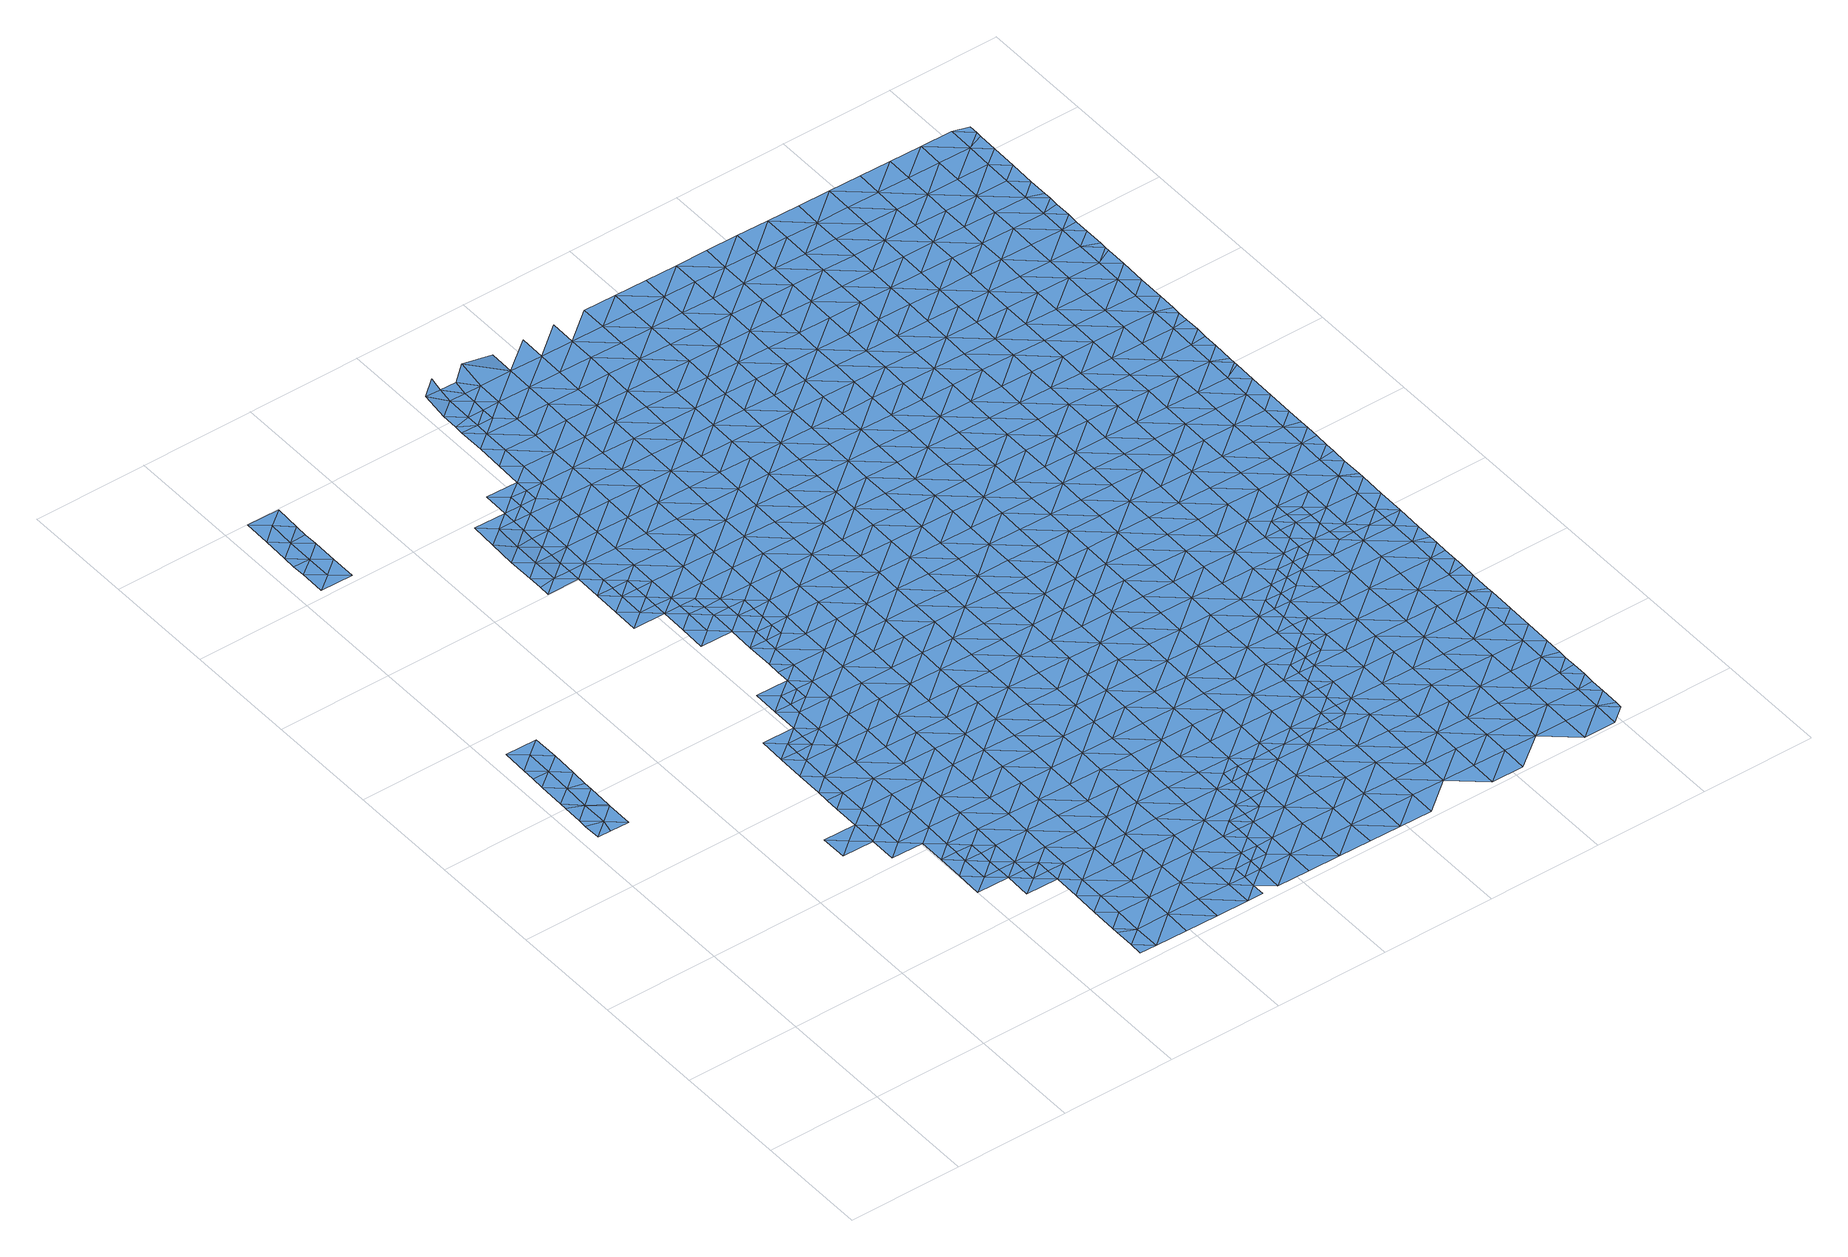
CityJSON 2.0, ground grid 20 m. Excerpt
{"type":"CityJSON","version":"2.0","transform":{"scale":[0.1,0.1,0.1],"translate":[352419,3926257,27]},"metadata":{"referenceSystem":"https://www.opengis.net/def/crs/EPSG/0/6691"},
"CityObjects":{
"waterbody1":{"type":"WaterBody","attributes":{"name":"7","class":"1140","function":"1","WaterBodyRiverFloodingRiskAttribute.description":"4","WaterBodyRiverFloodingRiskAttribute.rankOrg":"1","WaterBodyRiverFloodingRiskAttribute.adminType":"2","WaterBodyRiverFloodingRiskAttribute.scale":"L2"},"geometry":[{"type":"MultiSurface","lod":"1","boundaries":[[[0,1,2]],[[3,4,5]],[[4,6,5]],[[7,8,9]],[[10,7,9]],[[11,7,10]],[[8,12,13]],[[13,12,14]],[[14,12,0]],[[8,7,15]],[[16,12,8]],[[0,12,1]],[[6,4,17]],[[2,1,3]],[[4,3,1]],[[4,18,17]],[[18,4,19]],[[1,19,4]],[[19,1,20]],[[20,1,21]],[[21,1,12]],[[15,7,11]],[[22,8,15]],[[16,21,12]],[[8,22,16]],[[13,9,8]]]}]},
"waterbody2":{"type":"WaterBody","attributes":{"name":"7","class":"1140","function":"1","WaterBodyRiverFloodingRiskAttribute.description":"4","WaterBodyRiverFloodingRiskAttribute.rankOrg":"1","WaterBodyRiverFloodingRiskAttribute.adminType":"2","WaterBodyRiverFloodingRiskAttribute.scale":"L2"},"geometry":[{"type":"MultiSurface","lod":"1","boundaries":[[[23,24,25]],[[26,25,24]],[[23,25,27]],[[27,25,26]]]}]},
"waterbody3":{"type":"WaterBody","attributes":{"name":"7","class":"1140","function":"1","WaterBodyRiverFloodingRiskAttribute.description":"4","WaterBodyRiverFloodingRiskAttribute.rankOrg":"2","WaterBodyRiverFloodingRiskAttribute.adminType":"2","WaterBodyRiverFloodingRiskAttribute.scale":"L2"},"geometry":[{"type":"MultiSurface","lod":"1","boundaries":[[[26,28,29]],[[30,26,29]],[[27,26,30]],[[29,28,31]],[[32,33,27]],[[32,27,30]],[[34,35,36]],[[33,37,38]],[[32,37,33]],[[29,39,30]],[[38,37,40]],[[31,41,42]],[[43,44,36]],[[35,43,36]],[[41,45,42]],[[46,39,29]],[[29,31,46]],[[44,43,47]],[[30,48,32]],[[46,31,42]],[[49,50,47]],[[51,40,52]],[[45,53,42]],[[43,49,47]],[[40,37,52]],[[54,55,56]],[[57,58,51]],[[59,37,32]],[[60,55,61]],[[60,56,55]],[[49,62,50]],[[51,52,57]],[[48,59,32]],[[50,62,63]],[[35,64,43]],[[30,39,48]],[[37,59,52]],[[65,66,53]],[[65,61,66]],[[67,58,57]],[[61,55,66]],[[54,68,55]],[[42,53,69]],[[43,70,49]],[[71,63,62]],[[46,42,72]],[[73,63,71]],[[59,74,52]],[[52,75,57]],[[57,76,67]],[[53,66,69]],[[35,77,64]],[[72,78,46]],[[68,79,55]],[[74,75,52]],[[42,69,72]],[[55,80,66]],[[81,73,82]],[[39,46,78]],[[39,83,48]],[[73,71,82]],[[70,43,64]],[[68,81,82]],[[62,49,70]],[[82,79,68]],[[57,75,76]],[[48,83,59]],[[71,62,84]],[[80,55,79]],[[69,66,80]],[[77,85,64]],[[84,62,70]],[[86,74,59]],[[39,78,83]],[[76,87,88]],[[72,69,89]],[[90,70,64]],[[91,71,84]],[[76,75,87]],[[92,88,87]],[[82,93,79]],[[89,69,80]],[[72,94,78]],[[86,59,83]],[[82,71,93]],[[95,96,92]],[[93,71,91]],[[97,64,85]],[[92,87,95]],[[98,99,74]],[[79,100,80]],[[94,72,89]],[[70,101,84]],[[98,74,86]],[[94,102,78]],[[78,103,83]],[[75,74,99]],[[90,101,70]],[[104,96,95]],[[64,97,90]],[[99,105,75]],[[84,106,91]],[[79,93,100]],[[80,107,89]],[[108,95,87]],[[87,75,105]],[[109,104,95]],[[85,110,97]],[[105,108,87]],[[78,102,103]],[[80,100,111]],[[86,83,112]],[[86,113,98]],[[106,84,101]],[[107,80,111]],[[97,114,90]],[[112,83,103]],[[95,108,109]],[[115,102,94]],[[93,91,116]],[[93,117,100]],[[118,99,98]],[[94,89,119]],[[116,91,106]],[[119,89,107]],[[120,101,90]],[[100,117,111]],[[97,110,114]],[[86,112,113]],[[121,105,99]],[[102,122,103]],[[123,120,90]],[[124,109,125]],[[123,90,114]],[[115,94,119]],[[93,116,117]],[[109,108,125]],[[126,124,125]],[[111,127,107]],[[101,128,106]],[[129,114,110]],[[130,131,132]],[[98,113,118]],[[117,127,111]],[[126,133,134]],[[135,108,105]],[[136,129,110]],[[131,137,132]],[[134,133,138]],[[132,139,130]],[[133,126,125]],[[140,130,139]],[[102,115,122]],[[141,123,114]],[[112,142,113]],[[99,118,121]],[[143,140,139]],[[137,144,132]],[[145,141,114]],[[112,103,142]],[[138,146,147]],[[108,148,125]],[[128,101,120]],[[116,106,128]],[[114,129,145]],[[149,150,151]],[[152,153,107]],[[154,155,156]],[[142,103,122]],[[151,157,149]],[[138,133,146]],[[119,153,115]],[[156,143,154]],[[149,157,158]],[[116,159,117]],[[113,160,118]],[[107,127,152]],[[105,121,135]],[[119,107,153]],[[143,139,154]],[[144,161,132]],[[162,120,123]],[[132,161,139]],[[163,159,116]],[[164,147,146]],[[165,144,166]],[[165,150,149]],[[166,150,165]],[[167,168,169]],[[162,123,141]],[[115,170,122]],[[167,155,168]],[[116,128,163]],[[117,171,127]],[[158,172,149]],[[108,135,148]],[[155,154,168]],[[133,173,146]],[[113,142,160]],[[165,161,144]],[[133,125,173]],[[169,174,175]],[[168,174,169]],[[146,176,164]],[[161,177,139]],[[139,178,154]],[[179,180,175]],[[173,125,148]],[[120,181,128]],[[127,182,152]],[[183,184,185]],[[115,153,170]],[[162,141,186]],[[118,160,187]],[[121,118,188]],[[185,189,172]],[[190,120,162]],[[179,175,174]],[[117,159,171]],[[154,191,168]],[[188,118,187]],[[135,121,188]],[[192,148,135]],[[122,170,193]],[[185,184,189]],[[142,122,194]],[[149,172,195]],[[142,196,160]],[[176,146,197]],[[181,120,190]],[[163,128,181]],[[146,173,197]],[[186,198,162]],[[139,177,178]],[[165,149,199]],[[194,122,193]],[[194,196,142]],[[163,200,159]],[[127,171,182]],[[174,201,179]],[[172,189,195]],[[202,190,162]],[[184,203,189]],[[192,135,188]],[[153,152,204]],[[199,149,195]],[[161,165,199]],[[205,177,161]],[[198,186,206]],[[198,202,162]],[[160,207,187]],[[154,178,191]],[[208,176,197]],[[209,176,208]],[[174,168,210]],[[152,182,204]],[[211,209,208]],[[163,181,200]],[[200,212,159]],[[159,213,171]],[[214,181,190]],[[170,153,215]],[[216,214,190]],[[208,217,211]],[[174,210,201]],[[216,190,202]],[[148,192,218]],[[205,161,199]],[[217,203,219]],[[173,148,220]],[[173,221,197]],[[168,191,210]],[[222,189,203]],[[193,170,215]],[[219,211,217]],[[205,223,177]],[[171,213,182]],[[153,204,215]],[[220,148,218]],[[160,196,207]],[[223,224,177]],[[188,187,225]],[[188,226,192]],[[197,227,208]],[[195,189,228]],[[222,203,217]],[[194,193,229]],[[230,200,181]],[[231,232,233]],[[178,177,224]],[[159,212,213]],[[225,226,188]],[[182,234,204]],[[235,181,214]],[[233,201,231]],[[187,207,225]],[[193,215,229]],[[173,220,221]],[[201,210,231]],[[194,236,196]],[[224,237,178]],[[189,222,228]],[[192,238,218]],[[208,239,217]],[[240,210,191]],[[199,195,241]],[[199,242,205]],[[200,230,212]],[[232,243,244]],[[191,178,237]],[[227,197,221]],[[243,232,231]],[[227,239,208]],[[196,236,207]],[[182,213,234]],[[234,245,204]],[[241,195,228]],[[194,229,246]],[[237,240,191]],[[214,247,235]],[[230,181,235]],[[248,249,244]],[[212,250,213]],[[194,246,236]],[[248,244,243]],[[207,251,225]],[[192,226,238]],[[215,204,252]],[[215,253,229]],[[223,205,242]],[[247,254,235]],[[199,241,242]],[[220,218,255]],[[220,256,221]],[[222,217,257]],[[222,258,228]],[[248,259,249]],[[250,212,230]],[[223,260,224]],[[249,259,261]],[[231,210,262]],[[204,245,252]],[[255,218,238]],[[229,253,246]],[[257,217,239]],[[213,263,234]],[[221,256,227]],[[207,236,251]],[[264,265,235]],[[262,210,240]],[[264,235,254]],[[263,245,234]],[[243,266,248]],[[230,235,265]],[[223,242,267]],[[268,236,246]],[[269,213,250]],[[224,270,237]],[[271,272,225]],[[243,231,266]],[[215,252,253]],[[273,261,259]],[[274,250,230]],[[220,255,256]],[[227,275,239]],[[225,251,271]],[[276,274,230]],[[222,257,258]],[[226,225,272]],[[266,231,262]],[[226,277,238]],[[223,267,260]],[[256,275,227]],[[263,213,269]],[[237,270,240]],[[230,265,276]],[[241,228,278]],[[241,279,242]],[[248,280,259]],[[272,277,226]],[[266,280,248]],[[268,246,253]],[[281,251,236]],[[263,282,245]],[[278,228,258]],[[268,283,236]],[[242,279,267]],[[284,269,250]],[[224,260,270]],[[240,285,262]],[[273,259,286]],[[283,281,236]],[[281,271,251]],[[287,286,259]],[[255,238,277]],[[284,250,274]],[[252,245,288]],[[289,239,275]],[[257,290,258]],[[241,278,279]],[[291,292,293]],[[255,294,256]],[[267,295,260]],[[285,240,270]],[[257,239,290]],[[279,295,267]],[[296,263,269]],[[297,272,271]],[[245,282,288]],[[298,294,255]],[[259,280,287]],[[298,255,277]],[[253,252,299]],[[253,300,268]],[[239,289,290]],[[274,301,284]],[[256,302,275]],[[303,296,269]],[[287,304,286]],[[262,285,305]],[[304,306,307]],[[266,262,308]],[[252,288,299]],[[266,309,280]],[[294,302,256]],[[269,284,303]],[[297,271,281]],[[263,310,282]],[[278,258,311]],[[307,286,304]],[[268,312,283]],[[275,302,289]],[[308,262,305]],[[272,313,277]],[[301,314,284]],[[258,290,311]],[[278,315,279]],[[300,312,268]],[[260,295,316]],[[312,281,283]],[[304,317,306]],[[270,260,318]],[[282,310,288]],[[317,319,320]],[[253,299,300]],[[280,321,287]],[[322,290,289]],[[320,306,317]],[[318,260,316]],[[285,270,318]],[[272,297,323]],[[309,321,280]],[[310,263,296]],[[324,305,285]],[[314,325,284]],[[278,311,326]],[[266,308,309]],[[279,327,295]],[[298,277,313]],[[288,328,299]],[[287,329,304]],[[284,330,303]],[[331,297,281]],[[272,323,313]],[[298,332,294]],[[278,326,315]],[[319,317,333]],[[295,327,316]],[[289,302,322]],[[334,285,318]],[[335,317,304]],[[331,323,297]],[[328,288,310]],[[281,312,336]],[[298,313,332]],[[279,315,327]],[[332,337,294]],[[314,338,325]],[[294,339,302]],[[316,340,318]],[[290,322,341]],[[285,334,324]],[[311,290,342]],[[287,321,329]],[[284,325,330]],[[331,281,336]],[[317,335,333]],[[296,343,310]],[[344,313,323]],[[308,305,345]],[[308,346,309]],[[337,339,294]],[[296,303,343]],[[326,311,342]],[[299,328,347]],[[300,299,348]],[[290,341,342]],[[345,305,324]],[[326,349,315]],[[338,350,325]],[[302,351,322]],[[343,303,330]],[[348,299,347]],[[309,346,321]],[[316,327,340]],[[304,329,335]],[[318,352,334]],[[312,353,336]],[[344,323,331]],[[310,354,328]],[[312,300,353]],[[355,352,318]],[[355,318,340]],[[322,356,341]],[[334,352,324]],[[326,342,349]],[[308,345,346]],[[315,357,327]],[[321,358,329]],[[359,333,335]],[[346,358,321]],[[300,348,353]],[[360,331,336]],[[310,343,361]],[[328,362,347]],[[332,363,337]],[[302,339,351]],[[313,344,364]],[[332,313,363]],[[354,310,361]],[[325,350,365]],[[315,349,366]],[[327,367,340]],[[368,335,329]],[[363,313,364]],[[369,336,353]],[[330,325,370]],[[356,322,351]],[[357,367,327]],[[337,371,339]],[[331,372,344]],[[365,350,373]],[[345,324,374]],[[375,349,342]],[[315,366,357]],[[342,341,376]],[[362,328,354]],[[348,347,362]],[[325,365,370]],[[340,377,355]],[[343,378,361]],[[324,352,374]],[[345,379,346]],[[348,380,353]],[[329,358,381]],[[336,369,360]],[[343,330,378]],[[382,351,339]],[[341,356,376]],[[337,363,371]],[[373,383,365]],[[368,329,381]],[[384,352,355]],[[330,370,378]],[[364,344,372]],[[345,374,385]],[[346,386,358]],[[387,382,339]],[[331,360,372]],[[378,388,361]],[[375,342,376]],[[366,349,375]],[[348,362,380]],[[387,339,371]],[[380,389,353]],[[377,340,367]],[[353,390,369]],[[377,384,355]],[[351,382,356]],[[372,391,364]],[[379,386,346]],[[392,335,368]],[[354,361,388]],[[383,393,365]],[[345,385,379]],[[375,394,366]],[[389,390,353]],[[352,395,374]],[[363,364,391]],[[396,362,354]],[[358,397,381]],[[365,398,370]],[[399,376,356]],[[357,366,394]],[[369,400,360]],[[384,395,352]],[[363,401,371]],[[393,398,365]],[[398,378,370]],[[382,399,356]],[[390,400,369]],[[354,388,402]],[[362,403,380]],[[371,401,387]],[[404,377,367]],[[360,405,372]],[[385,374,395]],[[363,391,406]],[[407,357,394]],[[383,408,393]],[[397,358,386]],[[396,354,402]],[[385,409,379]],[[396,403,362]],[[367,357,404]],[[380,403,389]],[[368,381,410]],[[378,411,388]],[[412,391,372]],[[363,406,401]],[[404,357,407]],[[413,382,387]],[[414,384,377]],[[408,415,393]],[[410,381,397]],[[376,399,416]],[[375,376,417]],[[375,418,394]],[[385,395,409]],[[379,419,386]],[[420,413,387]],[[389,421,390]],[[378,398,422]],[[360,400,405]],[[415,423,393]],[[417,376,416]],[[424,398,393]],[[420,387,401]],[[403,421,389]],[[423,424,393]],[[425,419,379]],[[414,377,404]],[[426,368,410]],[[425,379,409]],[[386,419,397]],[[414,427,384]],[[378,422,411]],[[384,428,395]],[[412,372,405]],[[406,391,412]],[[402,388,429]],[[424,430,398]],[[431,422,398]],[[407,394,418]],[[406,432,401]],[[433,404,407]],[[427,428,384]],[[399,434,416]],[[430,431,398]],[[375,417,418]],[[435,410,397]],[[399,382,434]],[[396,402,429]],[[436,437,390]],[[388,411,429]],[[395,438,409]],[[434,382,413]],[[431,439,422]],[[390,421,436]],[[400,390,437]],[[400,440,405]],[[406,412,432]],[[439,441,422]],[[433,407,418]],[[422,441,411]],[[401,442,420]],[[443,414,404]],[[435,397,419]],[[444,396,429]],[[409,445,425]],[[446,421,403]],[[417,416,447]],[[403,396,448]],[[449,413,420]],[[443,427,414]],[[447,416,434]],[[401,432,450]],[[451,429,411]],[[395,428,438]],[[447,452,417]],[[425,445,419]],[[441,451,411]],[[404,433,453]],[[396,444,448]],[[442,401,450]],[[410,435,454]],[[400,437,440]],[[418,417,452]],[[443,404,453]],[[412,405,455]],[[409,438,445]],[[418,456,433]],[[436,421,446]],[[457,437,436]],[[410,454,458]],[[443,459,427]],[[455,405,440]],[[460,451,441]],[[445,461,419]],[[403,448,446]],[[434,413,449]],[[451,462,429]],[[432,463,450]],[[420,442,449]],[[446,457,436]],[[434,464,447]],[[432,412,463]],[[433,456,453]],[[449,464,434]],[[418,452,465]],[[435,466,454]],[[467,440,437]],[[428,427,468]],[[463,412,455]],[[435,419,466]],[[444,429,469]],[[450,470,442]],[[457,467,437]],[[418,465,456]],[[427,459,468]],[[447,471,452]],[[469,429,462]],[[448,444,469]],[[460,472,451]],[[419,461,466]],[[438,428,473]],[[474,475,453]],[[442,476,449]],[[477,447,464]],[[473,428,468]],[[450,463,470]],[[472,478,451]],[[470,476,442]],[[479,459,443]],[[460,480,472]],[[445,481,461]],[[446,448,482]],[[453,456,474]],[[483,454,466]],[[443,453,475]],[[462,451,478]],[[484,463,455]],[[445,438,481]],[[458,454,485]],[[486,440,467]],[[465,452,471]],[[448,469,482]],[[478,487,462]],[[446,488,457]],[[475,479,443]],[[447,477,471]],[[455,440,484]],[[465,489,456]],[[487,490,462]],[[438,473,481]],[[461,491,466]],[[454,483,485]],[[459,492,468]],[[484,440,486]],[[469,462,490]],[[493,446,482]],[[494,467,457]],[[463,495,470]],[[479,492,459]],[[464,496,477]],[[489,465,471]],[[449,476,497]],[[498,499,469]],[[464,449,496]],[[491,461,481]],[[456,500,474]],[[488,446,493]],[[501,483,466]],[[469,490,498]],[[494,486,467]],[[482,469,499]],[[502,471,477]],[[495,463,484]],[[503,500,456]],[[449,497,496]],[[473,468,492]],[[503,456,489]],[[495,504,470]],[[470,505,476]],[[501,485,483]],[[496,502,477]],[[506,466,491]],[[474,507,475]],[[494,457,488]],[[508,484,486]],[[473,509,481]],[[482,510,493]],[[500,507,474]],[[476,505,497]],[[507,479,475]],[[494,508,486]],[[511,489,471]],[[466,506,501]],[[482,499,512]],[[473,492,513]],[[481,514,491]],[[515,488,493]],[[501,516,485]],[[470,504,505]],[[517,496,497]],[[508,518,484]],[[484,519,495]],[[509,514,481]],[[489,511,503]],[[505,520,497]],[[512,499,521]],[[522,492,479]],[[471,502,523]],[[473,513,509]],[[510,482,512]],[[491,514,506]],[[510,515,493]],[[507,524,479]],[[519,504,495]],[[520,517,497]],[[488,515,494]],[[511,471,523]],[[524,522,479]],[[511,525,503]],[[503,526,500]],[[521,527,512]],[[528,505,504]],[[484,518,519]],[[513,492,522]],[[502,529,523]],[[519,528,504]],[[527,521,530]],[[527,531,512]],[[502,496,529]],[[513,532,509]],[[500,533,507]],[[508,494,534]],[[535,518,508]],[[510,512,531]],[[506,514,536]],[[501,506,537]],[[534,494,515]],[[501,538,516]],[[526,533,500]],[[539,520,505]],[[496,517,529]],[[523,540,511]],[[503,525,526]],[[528,541,505]],[[507,533,524]],[[532,513,522]],[[542,515,510]],[[506,536,537]],[[543,519,518]],[[509,544,514]],[[535,508,534]],[[545,517,520]],[[524,546,522]],[[523,529,540]],[[540,547,511]],[[511,548,525]],[[501,537,538]],[[533,546,524]],[[510,531,542]],[[509,532,549]],[[514,550,536]],[[539,505,541]],[[539,545,520]],[[545,529,517]],[[547,548,511]],[[542,551,515]],[[518,535,543]],[[519,552,528]],[[544,550,514]],[[542,531,553]],[[509,549,544]],[[551,554,515]],[[548,555,525]],[[528,552,541]],[[555,533,526]],[[534,515,554]],[[556,557,522]],[[519,543,558]],[[550,559,536]],[[545,560,529]],[[526,525,555]],[[537,559,538]],[[522,546,556]],[[553,561,542]],[[532,522,557]],[[532,562,549]],[[552,519,558]],[[537,536,559]],[[563,561,553]],[[540,529,560]],[[535,564,543]],[[565,547,540]],[[541,566,539]],[[567,546,533]],[[535,534,564]],[[568,551,542]],[[557,562,532]],[[561,568,542]],[[549,569,544]],[[534,554,564]],[[566,541,552]],[[543,570,558]],[[567,533,555]],[[566,571,539]],[[540,560,565]],[[572,573,551]],[[565,574,547]],[[547,575,548]],[[572,551,568]],[[576,538,559]],[[546,577,556]],[[554,551,573]],[[578,543,564]],[[574,575,547]],[[575,555,548]],[[569,549,562]],[[558,579,552]],[[550,544,569]],[[545,539,580]],[[545,581,560]],[[546,567,582]],[[570,579,558]],[[550,583,559]],[[543,578,570]],[[539,571,580]],[[560,581,565]],[[584,562,557]],[[585,583,550]],[[586,567,555]],[[546,582,577]],[[557,556,584]],[[554,573,587]],[[566,552,579]],[[550,569,585]],[[588,571,566]],[[586,582,567]],[[545,580,581]],[[564,554,589]],[[584,556,577]],[[590,555,575]],[[579,588,566]],[[583,591,559]],[[565,592,574]],[[573,593,587]],[[578,564,589]],[[584,594,562]],[[576,559,591]],[[554,587,589]],[[578,595,570]],[[586,555,590]],[[589,595,578]],[[594,596,562]],[[597,577,582]],[[598,599,600]],[[565,581,601]],[[574,602,575]],[[569,596,585]],[[593,603,587]],[[586,604,582]],[[569,562,596]],[[605,606,599]],[[592,602,574]],[[607,571,588]],[[580,608,581]],[[565,601,592]],[[575,602,590]],[[580,571,608]],[[609,584,577]],[[599,598,605]],[[603,610,587]],[[585,611,583]],[[612,603,613]],[[571,607,608]],[[587,614,589]],[[581,615,601]],[[613,606,612]],[[570,595,616]],[[579,570,617]],[[579,618,588]],[[619,611,585]],[[582,604,597]],[[606,605,612]],[[584,609,594]],[[598,620,605]],[[610,614,587]],[[614,595,589]],[[617,618,579]],[[585,596,619]],[[612,610,603]],[[570,616,617]],[[586,590,621]],[[588,618,607]],[[615,581,608]],[[609,577,597]],[[601,622,592]],[[594,623,596]],[[590,602,621]],[[586,624,604]],[[620,625,605]],[[591,583,626]],[[605,627,612]],[[628,601,615]],[[614,629,595]],[[592,622,602]],[[618,630,607]],[[626,583,611]],[[607,631,608]],[[623,594,609]],[[596,632,619]],[[625,627,605]],[[586,621,633]],[[616,595,629]],[[612,634,610]],[[624,635,604]],[[601,628,622]],[[602,636,621]],[[586,633,624]],[[597,635,609]],[[632,596,623]],[[622,636,602]],[[620,637,625]],[[627,634,612]],[[634,614,610]],[[597,604,635]],[[638,639,616]],[[615,608,631]],[[640,628,615]],[[607,630,631]],[[616,629,638]],[[617,616,639]],[[637,641,625]],[[636,642,621]],[[611,643,626]],[[635,644,609]],[[609,645,623]],[[618,617,639]],[[619,632,646]],[[611,619,643]],[[647,629,614]],[[618,648,630]],[[640,615,631]],[[634,649,614]],[[644,645,609]],[[639,648,618]],[[640,650,628]],[[628,651,622]],[[619,646,643]],[[633,621,652]],[[649,647,614]],[[653,625,641]],[[623,654,632]],[[627,625,653]],[[643,655,626]],[[656,635,624]],[[657,634,627]],[[622,651,636]],[[654,646,632]],[[621,642,652]],[[630,658,631]],[[624,633,656]],[[638,629,647]],[[627,653,657]],[[638,659,639]],[[628,650,651]],[[654,623,645]],[[636,660,642]],[[661,643,646]],[[630,648,662]],[[633,652,656]],[[651,660,636]],[[634,663,649]],[[664,634,657]],[[656,665,635]],[[663,634,664]],[[640,631,658]],[[659,638,647]],[[666,648,639]],[[630,662,658]],[[665,667,635]],[[663,668,649]],[[649,669,647]],[[668,669,649]],[[644,635,667]],[[646,654,661]],[[666,662,648]],[[650,640,670]],[[671,639,659]],[[670,640,658]],[[667,672,644]],[[645,672,654]],[[642,660,673]],[[674,675,647]],[[652,642,676]],[[647,675,659]],[[674,647,669]],[[645,644,672]],[[666,639,671]],[[643,661,677]],[[655,643,678]],[[656,652,676]],[[679,650,670]],[[651,680,660]],[[675,681,659]],[[642,673,676]],[[678,643,677]],[[651,650,680]],[[681,682,659]],[[659,682,671]],[[654,683,661]],[[684,670,658]],[[685,673,660]],[[686,662,666]],[[687,688,656]],[[650,679,680]],[[689,683,654]],[[683,677,661]],[[658,662,684]],[[689,654,672]],[[680,685,660]],[[682,690,671]],[[656,676,687]],[[665,656,688]],[[671,690,666]],[[684,662,686]],[[691,679,670]],[[692,672,667]],[[693,676,673]],[[685,694,673]],[[690,695,666]],[[667,665,692]],[[666,695,686]],[[694,693,673]],[[692,665,688]],[[678,677,696]],[[670,684,697]],[[679,698,680]],[[699,684,686]],[[695,700,686]],[[692,701,672]],[[677,683,696]],[[696,702,678]],[[691,670,697]],[[687,676,693]],[[703,688,687]],[[680,698,685]],[[686,700,699]],[[689,672,704]],[[705,684,699]],[[697,684,706]],[[679,691,698]],[[684,705,706]],[[707,696,683]],[[703,687,693]],[[708,692,688]],[[672,701,704]],[[685,709,694]],[[683,689,707]],[[710,697,706]],[[709,693,694]],[[691,697,711]],[[712,688,703]],[[697,710,711]],[[685,698,713]],[[689,704,707]],[[711,714,691]],[[707,715,696]],[[709,685,713]],[[708,688,712]],[[698,691,716]],[[715,717,696]],[[693,718,703]],[[691,714,716]],[[719,704,701]],[[709,718,693]],[[701,692,720]],[[721,722,698]],[[702,696,717]],[[698,722,713]],[[698,716,721]],[[719,707,704]],[[692,708,720]],[[718,723,703]],[[703,724,712]],[[722,725,713]],[[713,725,709]],[[723,724,703]],[[712,724,708]],[[701,720,719]],[[707,726,715]],[[718,709,727]],[[709,725,727]],[[708,728,720]],[[724,728,708]],[[707,719,729]],[[718,730,723]],[[726,707,729]],[[726,731,715]],[[718,727,732]],[[720,733,719]],[[730,718,732]],[[728,733,720]],[[734,724,723]],[[717,715,731]],[[735,734,723]],[[735,723,730]],[[733,736,719]],[[737,724,734]],[[736,738,719]],[[728,724,739]],[[724,737,739]],[[729,719,738]],[[729,740,726]],[[741,728,739]],[[740,731,726]],[[733,728,742]],[[728,741,742]],[[742,743,733]],[[743,744,733]],[[733,744,736]],[[729,738,740]],[[740,745,731]],[[744,746,736]],[[736,746,738]],[[747,738,746]],[[740,738,747]],[[748,745,740]],[[740,747,749]],[[748,740,749]],[[750,745,748]]]}]},
"waterbody4":{"type":"WaterBody","attributes":{"name":"7","class":"1140","function":"1","WaterBodyRiverFloodingRiskAttribute.description":"4","WaterBodyRiverFloodingRiskAttribute.rankOrg":"1","WaterBodyRiverFloodingRiskAttribute.adminType":"2","WaterBodyRiverFloodingRiskAttribute.scale":"L2"},"geometry":[{"type":"MultiSurface","lod":"1","boundaries":[[[751,752,753]],[[751,754,752]],[[755,752,754]],[[756,753,757]],[[755,757,752]],[[758,759,760]],[[758,761,759]],[[760,759,757]],[[756,757,762]],[[759,763,762]],[[755,760,757]],[[753,752,757]],[[764,763,765]],[[762,757,759]],[[761,765,759]],[[766,764,765]],[[766,765,761]],[[765,763,759]]]}]},
"waterbody5":{"type":"WaterBody","attributes":{"name":"7","class":"1140","function":"1","WaterBodyRiverFloodingRiskAttribute.description":"4","WaterBodyRiverFloodingRiskAttribute.rankOrg":"1","WaterBodyRiverFloodingRiskAttribute.adminType":"2","WaterBodyRiverFloodingRiskAttribute.scale":"L2"},"geometry":[{"type":"MultiSurface","lod":"1","boundaries":[[[45,767,53]],[[768,61,767]],[[65,53,767]],[[60,61,768]],[[60,768,56]],[[768,769,770]],[[767,769,768]],[[41,769,767]],[[56,768,770]],[[767,61,65]],[[45,41,767]]]}]},
"waterbody6":{"type":"WaterBody","attributes":{"name":"7","class":"1140","function":"1","WaterBodyRiverFloodingRiskAttribute.description":"4","WaterBodyRiverFloodingRiskAttribute.rankOrg":"1","WaterBodyRiverFloodingRiskAttribute.adminType":"2","WaterBodyRiverFloodingRiskAttribute.scale":"L2"},"geometry":[{"type":"MultiSurface","lod":"1","boundaries":[[[56,771,772]],[[81,772,73]],[[54,772,68]],[[54,56,772]],[[771,73,772]],[[772,81,68]]]}]},
"waterbody7":{"type":"WaterBody","attributes":{"name":"7","class":"1140","function":"1","WaterBodyRiverFloodingRiskAttribute.description":"4","WaterBodyRiverFloodingRiskAttribute.rankOrg":"1","WaterBodyRiverFloodingRiskAttribute.adminType":"2","WaterBodyRiverFloodingRiskAttribute.scale":"L2"},"geometry":[{"type":"MultiSurface","lod":"1","boundaries":[[[92,773,774]],[[58,67,774]],[[76,88,774]],[[774,773,58]],[[88,92,774]],[[67,76,774]]]}]},
"waterbody8":{"type":"WaterBody","attributes":{"name":"7","class":"1140","function":"1","WaterBodyRiverFloodingRiskAttribute.description":"4","WaterBodyRiverFloodingRiskAttribute.rankOrg":"1","WaterBodyRiverFloodingRiskAttribute.adminType":"2","WaterBodyRiverFloodingRiskAttribute.scale":"L2"},"geometry":[{"type":"MultiSurface","lod":"1","boundaries":[[[104,124,775]],[[124,126,775]],[[96,104,775]],[[96,775,776]],[[104,109,124]],[[776,775,126]]]}]},
"waterbody9":{"type":"WaterBody","attributes":{"name":"7","class":"1140","function":"1","WaterBodyRiverFloodingRiskAttribute.description":"4","WaterBodyRiverFloodingRiskAttribute.rankOrg":"1","WaterBodyRiverFloodingRiskAttribute.adminType":"2","WaterBodyRiverFloodingRiskAttribute.scale":"L2"},"geometry":[{"type":"MultiSurface","lod":"1","boundaries":[[[150,777,151]],[[157,777,778]],[[150,779,777]],[[166,779,150]],[[166,144,779]],[[151,777,157]],[[779,144,137]],[[131,780,779]],[[137,131,779]],[[780,777,779]],[[777,780,778]]]}]},
"waterbody10":{"type":"WaterBody","attributes":{"name":"7","class":"1140","function":"1","WaterBodyRiverFloodingRiskAttribute.description":"4","WaterBodyRiverFloodingRiskAttribute.rankOrg":"1","WaterBodyRiverFloodingRiskAttribute.adminType":"2","WaterBodyRiverFloodingRiskAttribute.scale":"L2"},"geometry":[{"type":"MultiSurface","lod":"1","boundaries":[[[781,155,167]],[[782,781,783]],[[784,130,785]],[[786,785,787]],[[156,155,787]],[[167,169,781]],[[169,175,788]],[[175,180,788]],[[788,180,789]],[[789,783,788]],[[781,169,788]],[[783,781,788]],[[790,784,785]],[[790,785,786]],[[782,786,787]],[[782,787,781]],[[130,140,785]],[[787,143,156]],[[787,785,143]],[[140,143,785]],[[155,781,787]]]}]},
"waterbody11":{"type":"WaterBody","attributes":{"name":"7","class":"1140","function":"1","WaterBodyRiverFloodingRiskAttribute.description":"4","WaterBodyRiverFloodingRiskAttribute.rankOrg":"1","WaterBodyRiverFloodingRiskAttribute.adminType":"2","WaterBodyRiverFloodingRiskAttribute.scale":"L2"},"geometry":[{"type":"MultiSurface","lod":"1","boundaries":[[[219,203,791]],[[147,164,792]],[[164,209,792]],[[176,209,164]],[[792,793,147]],[[791,793,792]],[[791,792,211]],[[794,795,796]],[[183,796,793]],[[183,185,797]],[[796,183,797]],[[209,211,792]],[[183,793,791]],[[211,219,791]],[[158,157,797]],[[184,183,791]],[[203,184,791]],[[795,793,796]],[[796,797,794]],[[185,158,797]],[[797,157,794]],[[158,185,172]]]}]},
"waterbody12":{"type":"WaterBody","attributes":{"name":"7","class":"1140","function":"1","WaterBodyRiverFloodingRiskAttribute.description":"4","WaterBodyRiverFloodingRiskAttribute.rankOrg":"3","WaterBodyRiverFloodingRiskAttribute.adminType":"2","WaterBodyRiverFloodingRiskAttribute.scale":"L2"},"geometry":[{"type":"MultiSurface","lod":"1","boundaries":[[[145,129,798]],[[129,799,798]],[[141,145,186]],[[186,145,798]],[[800,798,799]],[[186,798,206]],[[799,801,800]],[[206,798,800]],[[802,202,198]],[[802,206,800]],[[198,206,802]],[[801,803,800]],[[216,804,214]],[[804,202,802]],[[216,202,804]],[[247,214,804]],[[800,803,805]],[[802,800,806]],[[254,247,804]],[[806,800,805]],[[807,254,804]],[[804,802,807]],[[807,802,806]],[[803,808,805]],[[809,808,803]],[[807,810,254]],[[264,254,810]],[[265,264,810]],[[808,811,805]],[[806,805,811]],[[301,274,276]],[[276,265,812]],[[265,810,812]],[[807,806,811]],[[813,810,807]],[[301,276,812]],[[814,808,809]],[[807,811,815]],[[812,314,301]],[[807,815,813]],[[812,810,816]],[[816,810,813]],[[812,816,314]],[[808,814,817]],[[811,808,818]],[[808,817,818]],[[815,811,819]],[[338,314,816]],[[813,815,819]],[[811,818,819]],[[820,816,813]],[[821,822,814]],[[822,818,817]],[[338,816,350]],[[817,814,822]],[[813,819,823]],[[820,813,823]],[[824,819,818]],[[350,816,820]],[[822,825,818]],[[825,824,818]],[[373,350,820]],[[823,819,824]],[[823,826,820]],[[821,827,822]],[[820,383,373]],[[827,825,822]],[[823,824,826]],[[826,828,820]],[[829,824,825]],[[820,828,383]],[[827,829,825]],[[824,830,826]],[[829,830,824]],[[408,383,828]],[[831,828,826]],[[830,832,826]],[[828,415,408]],[[831,415,828]],[[831,826,832]],[[827,833,834]],[[829,827,835]],[[835,827,834]],[[836,832,830]],[[831,837,415]],[[837,424,423]],[[830,829,836]],[[423,415,837]],[[836,829,835]],[[838,831,832]],[[837,839,424]],[[833,840,834]],[[839,431,430]],[[430,424,839]],[[831,841,837]],[[839,842,431]],[[834,843,835]],[[832,836,838]],[[439,431,842]],[[439,460,441]],[[840,843,834]],[[833,844,840]],[[460,439,842]],[[831,838,841]],[[841,845,837]],[[837,846,839]],[[836,835,843]],[[839,846,842]],[[843,847,836]],[[836,848,838]],[[846,837,845]],[[849,840,844]],[[460,842,480]],[[848,836,847]],[[850,845,841]],[[842,851,480]],[[840,849,843]],[[841,838,850]],[[842,846,851]],[[850,838,848]],[[843,852,847]],[[849,852,843]],[[472,480,853]],[[480,851,853]],[[478,472,853]],[[853,854,478]],[[852,855,847]],[[847,856,848]],[[845,850,857]],[[846,845,858]],[[846,859,851]],[[487,478,854]],[[855,856,847]],[[490,487,854]],[[845,857,858]],[[851,860,853]],[[498,490,861]],[[850,848,856]],[[490,854,861]],[[859,846,858]],[[850,862,857]],[[499,498,521]],[[856,862,850]],[[521,498,861]],[[860,851,859]],[[854,853,860]],[[852,863,855]],[[864,858,857]],[[849,865,866]],[[852,849,863]],[[530,521,861]],[[863,849,866]],[[867,856,855]],[[861,854,868]],[[869,857,862]],[[863,867,855]],[[854,860,868]],[[859,858,864]],[[870,866,865]],[[857,869,864]],[[859,871,860]],[[872,861,868]],[[867,873,856]],[[856,874,862]],[[530,861,872]],[[864,871,859]],[[871,875,860]],[[860,876,868]],[[877,530,872]],[[863,866,870]],[[527,530,877]],[[874,856,873]],[[869,862,874]],[[865,878,870]],[[863,879,867]],[[869,880,864]],[[870,879,863]],[[531,527,553]],[[553,527,877]],[[860,875,876]],[[879,881,867]],[[869,874,880]],[[880,882,864]],[[872,868,883]],[[878,884,870]],[[563,553,877]],[[882,885,864]],[[883,868,876]],[[877,872,883]],[[886,875,871]],[[873,867,887]],[[871,864,885]],[[888,563,877]],[[883,888,877]],[[870,889,879]],[[870,884,890]],[[887,867,881]],[[874,891,880]],[[870,890,889]],[[875,886,876]],[[874,873,891]],[[889,892,879]],[[879,893,881]],[[873,887,891]],[[871,885,886]],[[879,892,893]],[[888,894,563]],[[895,887,881]],[[894,568,561]],[[886,896,876]],[[897,895,881]],[[561,563,894]],[[897,881,893]],[[898,899,880]],[[880,891,898]],[[882,880,899]],[[882,900,885]],[[883,876,901]],[[902,903,887]],[[572,904,573]],[[887,903,891]],[[600,894,888]],[[902,887,895]],[[904,568,894]],[[572,568,904]],[[901,876,896]],[[905,600,888]],[[888,883,905]],[[903,906,891]],[[593,573,904]],[[891,906,898]],[[600,599,894]],[[606,904,894]],[[886,885,900]],[[882,899,900]],[[883,901,905]],[[900,907,886]],[[906,908,898]],[[894,599,606]],[[904,613,593]],[[907,909,886]],[[899,898,908]],[[613,904,606]],[[896,909,901]],[[613,603,593]],[[896,886,909]],[[598,600,905]],[[908,910,899]],[[899,910,900]],[[909,911,901]],[[905,620,598]],[[912,913,900]],[[900,913,907]],[[912,900,910]],[[905,901,911]],[[913,914,907]],[[914,915,907]],[[905,916,620]],[[909,907,915]],[[905,911,916]],[[917,909,915]],[[911,909,918]],[[918,909,917]],[[637,620,916]],[[918,919,911]],[[916,911,920]],[[911,919,920]],[[641,637,916]],[[916,920,641]]]}]},
"waterbody13":{"type":"WaterBody","attributes":{"name":"7","class":"1140","function":"1","WaterBodyRiverFloodingRiskAttribute.description":"4","WaterBodyRiverFloodingRiskAttribute.rankOrg":"1","WaterBodyRiverFloodingRiskAttribute.adminType":"2","WaterBodyRiverFloodingRiskAttribute.scale":"L2"},"geometry":[{"type":"MultiSurface","lod":"1","boundaries":[[[921,922,180]],[[922,921,232]],[[921,180,179]],[[233,232,921]],[[179,201,233]],[[179,233,921]]]}]},
"waterbody14":{"type":"WaterBody","attributes":{"name":"7","class":"1140","function":"1","WaterBodyRiverFloodingRiskAttribute.description":"4","WaterBodyRiverFloodingRiskAttribute.rankOrg":"1","WaterBodyRiverFloodingRiskAttribute.adminType":"2","WaterBodyRiverFloodingRiskAttribute.scale":"L2"},"geometry":[{"type":"MultiSurface","lod":"1","boundaries":[[[293,292,923]],[[292,924,923]],[[924,925,923]],[[924,926,925]],[[926,273,925]],[[273,926,261]],[[307,306,925]],[[293,320,319]],[[306,923,925]],[[320,293,923]],[[320,923,306]],[[273,307,925]],[[286,307,273]]]}]}
},
"vertices":[
[67,788,32],[38,765,31],[66,746,31],[66,742,31],[38,719,31],[66,695,31],[33,696,31],[41,904,32],[40,858,32],[69,880,32],[69,926,32],[13,927,32],[39,811,32],[68,834,32],[67,804,32],[12,881,32],[11,835,32],[9,696,31],[9,727,31],[10,742,31],[10,777,31],[10,789,32],[12,859,32],
[289,507,8],[289,461,8],[317,483,8],[345,460,8],[346,506,8],
[345,413,8],[373,436,8],[374,482,8],[401,412,8],[375,528,8],[347,552,8],[508,18,8],[537,17,8],[509,41,8],[376,575,8],[347,576,8],[431,481,8],[348,598,8],[401,366,8],[429,389,8],[537,63,8],[509,76,8],[429,366,8],[430,435,8],[509,87,8],[432,528,8],[538,110,8],[510,133,8],[348,644,8],[376,621,8],[457,365,8],[484,272,8],[484,295,8],[456,273,8],[377,667,8],[349,691,8],[432,574,8],[456,296,8],[456,319,8],[539,156,8],[511,179,8],[594,63,8],[457,342,8],[485,342,8],[377,690,8],[512,272,8],[486,388,8],[595,109,8],[540,202,8],[487,434,8],[512,226,8],[433,620,8],[434,666,8],[406,690,8],[593,16,8],[487,480,8],[541,295,8],[542,341,8],[512,249,8],[540,248,8],[488,527,8],[596,155,8],[650,15,8],[489,573,8],[435,712,8],[406,713,8],[543,387,8],[652,108,8],[596,201,8],[407,736,8],[597,247,8],[543,433,8],[435,759,8],[407,782,8],[651,62,8],[490,619,8],[491,665,8],[598,294,8],[652,154,8],[544,479,8],[545,526,8],[436,782,8],[491,711,8],[653,200,8],[599,386,8],[492,758,8],[464,781,8],[707,14,8],[599,340,8],[546,572,8],[546,618,8],[707,61,8],[601,478,8],[654,246,8],[655,293,8],[547,664,8],[600,432,8],[709,153,8],[548,711,8],[602,525,8],[708,107,8],[464,804,8],[493,804,8],[465,827,8],[655,339,8],[710,199,8],[735,37,8],[357,1199,8],[357,1153,8],[385,1175,8],[494,850,8],[465,850,8],[549,757,8],[735,14,8],[385,1152,8],[466,874,8],[386,1222,8],[358,1222,8],[736,83,8],[602,571,8],[358,1245,8],[413,1152,8],[736,60,8],[494,896,8],[466,920,8],[550,803,8],[441,1082,8],[413,1106,8],[412,1083,8],[656,385,8],[657,431,8],[387,1268,8],[359,1291,7],[359,1268,7],[412,1059,8],[440,1059,8],[711,292,8],[603,617,8],[442,1175,8],[765,106,8],[711,246,8],[495,919,8],[441,1128,8],[413,1129,8],[359,1315,7],[388,1314,8],[360,1338,7],[658,478,8],[712,338,8],[469,1059,8],[550,849,8],[389,1360,8],[360,1361,8],[523,919,8],[443,1221,8],[444,1267,8],[389,1383,8],[361,1384,8],[766,198,8],[713,384,8],[468,1012,8],[496,1012,8],[468,1035,8],[765,83,8],[604,663,8],[605,710,8],[497,1035,8],[766,152,8],[444,1313,8],[605,756,8],[658,524,8],[659,570,8],[497,1081,8],[660,616,8],[551,895,8],[793,105,8],[498,1127,8],[767,245,8],[417,1383,8],[794,129,8],[525,1011,8],[714,430,8],[499,1174,8],[793,82,8],[661,662,8],[552,942,8],[523,942,8],[445,1359,8],[524,965,8],[768,291,8],[769,337,8],[794,175,8],[714,477,8],[794,152,8],[553,988,8],[606,802,8],[524,988,8],[607,848,8],[608,894,8],[553,1034,8],[500,1220,8],[500,1266,8],[661,709,8],[662,755,8],[609,941,8],[554,1080,8],[715,523,8],[824,244,8],[446,1406,8],[418,1429,8],[418,1406,8],[770,383,8],[823,197,8],[717,615,8],[501,1312,8],[663,801,8],[609,987,8],[502,1358,8],[555,1126,8],[556,1173,8],[447,1452,8],[419,1475,8],[770,429,8],[716,569,8],[823,174,8],[448,1498,8],[420,1522,8],[825,290,8],[717,661,8],[771,476,8],[772,522,8],[851,174,8],[664,847,8],[664,894,8],[610,1033,8],[611,1079,8],[448,1544,8],[557,1265,8],[420,1568,8],[503,1405,8],[826,382,8],[852,197,8],[852,220,8],[503,1451,8],[556,1219,8],[773,568,8],[825,336,8],[558,1311,8],[718,708,8],[719,754,8],[449,1567,8],[853,266,8],[665,940,8],[852,243,8],[720,800,8],[612,1126,8],[612,1172,8],[504,1497,8],[774,661,8],[827,429,8],[773,614,8],[881,289,8],[559,1358,8],[477,1567,8],[505,1543,8],[828,475,8],[666,986,8],[667,1032,8],[451,1683,19],[422,1660,15],[450,1660,13],[721,893,8],[613,1218,8],[883,381,8],[775,707,8],[720,846,8],[829,521,8],[829,567,8],[881,266,8],[722,939,8],[882,335,8],[506,1590,8],[559,1404,8],[478,1613,8],[477,1590,8],[560,1450,8],[561,1496,8],[884,428,8],[668,1078,8],[830,613,8],[776,799,8],[909,265,8],[669,1171,8],[614,1264,8],[507,1636,8],[615,1310,8],[479,1659,13],[478,1636,8],[562,1542,8],[723,985,8],[776,753,8],[616,1403,8],[938,288,8],[668,1125,8],[670,1217,8],[884,474,8],[562,1589,8],[939,334,8],[832,706,8],[777,845,8],[507,1682,19],[615,1357,8],[563,1635,8],[831,660,8],[778,892,8],[938,265,8],[779,938,8],[671,1263,8],[723,1031,8],[724,1077,8],[940,380,8],[832,752,8],[617,1449,8],[618,1495,8],[885,520,8],[886,566,8],[725,1124,8],[966,264,8],[779,984,8],[672,1356,8],[887,612,8],[941,473,8],[671,1309,8],[780,1030,8],[727,1216,8],[618,1541,8],[564,1681,8],[888,705,8],[940,427,8],[942,519,8],[834,844,8],[833,798,8],[995,287,8],[726,1170,8],[727,1262,8],[620,1634,8],[888,659,8],[996,333,8],[835,891,8],[889,751,8],[994,264,8],[673,1402,8],[782,1123,8],[781,1077,8],[728,1309,8],[996,380,8],[674,1494,8],[943,565,8],[619,1588,8],[836,983,8],[1023,264,8],[729,1355,8],[674,1448,8],[675,1541,8],[835,937,8],[997,426,8],[943,612,8],[944,658,8],[890,797,8],[621,1680,8],[1052,286,8],[782,1169,8],[730,1401,8],[999,518,8],[676,1587,8],[1052,332,8],[837,1029,8],[945,704,8],[891,890,8],[998,472,8],[999,564,8],[784,1261,8],[946,750,8],[891,844,8],[783,1215,8],[1051,263,8],[730,1447,8],[677,1633,8],[1054,425,8],[947,796,8],[893,982,8],[785,1308,8],[1080,263,8],[838,1076,8],[838,1122,8],[839,1168,8],[732,1540,8],[892,936,8],[1000,611,8],[1053,379,8],[1080,286,8],[1080,309,8],[731,1493,8],[677,1679,8],[786,1354,8],[786,1400,8],[1055,471,8],[1081,332,8],[1081,355,8],[947,843,8],[840,1214,8],[894,1028,8],[733,1586,8],[1001,657,8],[1002,703,8],[787,1446,8],[1081,378,8],[1002,749,8],[1082,401,8],[949,935,8],[841,1307,8],[1055,517,8],[788,1492,8],[1057,610,8],[894,1075,8],[1056,563,8],[950,981,8],[948,889,8],[1111,424,8],[895,1121,8],[841,1260,8],[733,1632,8],[1003,795,8],[897,1213,8],[1058,656,8],[734,1678,8],[842,1353,8],[1110,401,8],[789,1539,8],[1111,470,8],[1004,842,8],[950,1027,8],[896,1167,8],[789,1585,8],[1058,702,8],[843,1399,8],[1112,516,8],[1005,888,8],[952,1120,8],[1139,423,8],[844,1445,8],[897,1259,8],[898,1306,8],[1005,934,8],[951,1074,8],[1139,447,8],[899,1352,8],[1139,400,8],[845,1492,8],[1113,563,8],[790,1631,8],[1060,795,8],[791,1677,8],[1059,748,8],[1140,470,8],[1114,655,8],[953,1166,8],[1140,493,8],[845,1538,8],[900,1398,8],[1114,609,8],[1115,701,8],[1061,841,8],[1007,1027,8],[1006,980,8],[1140,516,8],[1141,539,8],[954,1259,8],[847,1630,8],[1008,1073,8],[953,1212,8],[1061,887,8],[1062,933,8],[846,1584,8],[955,1305,8],[1116,747,8],[901,1491,8],[1170,608,8],[1009,1165,8],[1170,562,8],[900,1444,8],[902,1537,8],[1171,654,8],[848,1676,8],[1064,1026,8],[1117,794,8],[1117,840,8],[1063,979,8],[1169,538,8],[956,1397,8],[1009,1119,8],[956,1351,8],[1010,1211,8],[1011,1258,8],[1198,561,8],[1118,886,8],[1064,1072,8],[1198,538,8],[1198,584,8],[957,1443,8],[1012,1304,8],[1172,700,8],[1173,746,8],[903,1583,8],[903,1629,8],[904,1675,8],[1120,978,8],[1065,1118,8],[1119,932,8],[1227,607,8],[1173,793,8],[959,1536,8],[1120,1025,8],[1012,1350,8],[1066,1164,8],[1067,1210,8],[958,1490,8],[959,1582,8],[1228,653,8],[1175,885,8],[1227,584,8],[1229,699,8],[1068,1257,8],[1013,1396,8],[1014,1442,8],[1174,839,8],[960,1628,8],[1121,1071,8],[1255,606,8],[1015,1489,8],[1255,583,8],[1229,746,8],[1122,1117,8],[1176,931,8],[1068,1303,8],[1256,630,8],[1015,1535,8],[1231,838,8],[1176,978,8],[1256,653,8],[1257,676,8],[1123,1163,8],[1123,1210,8],[961,1675,8],[1070,1395,8],[1230,792,8],[1232,884,8],[1177,1024,8],[1178,1070,8],[1069,1349,8],[1017,1627,8],[1071,1442,8],[1016,1581,8],[1125,1302,8],[1285,698,8],[1232,930,8],[1286,745,8],[1124,1256,8],[1018,1674,8],[1179,1162,8],[1285,675,8],[1071,1488,8],[1287,791,8],[1072,1534,8],[1127,1394,8],[1340,582,8],[1312,605,8],[1312,582,8],[1179,1116,8],[1180,1209,8],[1313,675,8],[1126,1348,8],[1340,605,8],[1312,629,8],[1233,977,8],[1234,1023,8],[1127,1441,8],[1342,697,8],[1074,1626,8],[1341,651,8],[1313,652,8],[1343,744,8],[1235,1069,8],[1288,837,8],[1288,883,8],[1289,929,8],[1073,1580,8],[1368,581,8],[1181,1255,8],[1236,1161,8],[1128,1487,8],[1182,1347,8],[1397,604,8],[1074,1673,8],[1398,650,8],[1235,1115,8],[1343,790,8],[1290,976,8],[1291,1022,8],[1129,1533,8],[1182,1301,8],[1399,697,8],[1183,1393,8],[1237,1208,8],[1397,581,8],[1344,836,8],[1345,882,8],[1291,1068,8],[1425,580,8],[1238,1254,8],[1130,1625,8],[1184,1440,8],[1185,1486,8],[1130,1579,8],[1400,789,8],[1346,929,8],[1399,743,8],[1292,1114,8],[1293,1161,8],[1238,1300,8],[1426,627,8],[1186,1532,8],[1131,1672,8],[1239,1346,8],[1427,673,8],[1347,1021,8],[1401,835,8],[1294,1207,8],[1186,1578,8],[1347,975,8],[1427,719,8],[1427,683,8],[1240,1393,8],[1402,928,8],[1241,1439,8],[1428,747,8],[1428,765,8],[1348,1067,8],[1402,881,8],[1241,1485,8],[1294,1253,8],[1429,790,8],[1429,812,8],[1295,1299,8],[1187,1625,8],[1188,1671,8],[1349,1113,8],[1350,1160,8],[1429,828,8],[1430,858,8],[1243,1577,8],[1404,1020,8],[1350,1206,8],[1403,974,8],[1296,1345,8],[1297,1392,8],[1242,1531,8],[1430,904,8],[1406,1112,8],[1297,1438,8],[1352,1298,8],[1351,1252,8],[1431,950,8],[1244,1624,8],[1405,1066,8],[1406,1159,8],[1432,996,8],[1432,989,8],[1298,1484,8],[1245,1670,8],[1353,1344,8],[1299,1530,8],[1432,1007,8],[1433,1043,8],[1300,1576,8],[1354,1437,8],[1408,1251,8],[1433,1069,8],[1434,1089,8],[1353,1391,8],[1407,1205,8],[1434,1115,8],[1300,1623,8],[1434,1135,8],[1301,1669,8],[1409,1297,8],[1356,1529,8],[1355,1483,8],[1435,1150,8],[1435,1181,8],[1409,1344,8],[1410,1390,8],[1436,1228,8],[1357,1622,8],[1437,1274,8],[1411,1436,8],[1356,1576,8],[1437,1320,8],[1358,1668,8],[1437,1311,8],[1412,1482,8],[1438,1366,8],[1438,1332,8],[1412,1528,8],[1438,1392,8],[1413,1575,8],[1439,1412,8],[1414,1621,8],[1439,1441,8],[1440,1459,8],[1440,1472,8],[1440,1505,8],[1415,1667,8],[1441,1551,8],[1442,1597,8],[1443,1643,8],[1442,1632,8],[1443,1659,8],
[20,1390,32],[49,1412,32],[21,1436,31],[77,1389,32],[78,1435,31],[21,1459,30],[50,1458,30],[79,1506,30],[51,1505,30],[79,1481,30],[79,1527,31],[22,1482,30],[23,1528,31],[23,1574,32],[51,1551,32],[80,1573,32],
[428,343,8],[428,296,8],[400,320,8],[399,274,8],
[455,227,8],[484,249,8],
[350,737,8],[378,713,8],
[436,805,8],[408,828,8],
[384,1083,8],[355,1060,8],[385,1129,8],[356,1107,8],
[331,1315,5],[302,1292,6],[303,1339,7],[301,1200,7],[330,1223,7],[302,1246,6],[330,1269,6],[332,1361,8],[304,1385,8],[301,1219,7],
[496,989,8],[495,943,8],[467,966,8],[411,1013,8],[410,967,8],[439,990,8],[440,1036,8],
[764,60,8],[763,14,8],[821,59,8],[820,13,8],[822,105,8],[877,12,8],[822,151,8],[878,58,8],[878,104,8],[879,150,8],[934,57,8],[934,11,8],[880,197,8],[935,103,8],[881,243,8],[937,196,8],[990,10,8],[936,149,8],[937,242,8],[991,56,8],[992,102,8],[993,148,8],[994,241,8],[1047,9,8],[1048,55,8],[993,195,8],[1049,148,8],[1049,101,8],[1050,194,8],[1104,54,8],[1051,240,8],[1105,100,8],[1106,147,8],[1108,239,8],[1107,193,8],[1160,7,8],[1161,53,8],[1162,99,8],[1163,146,8],[1108,285,8],[1163,192,8],[1109,331,8],[1218,52,8],[1164,238,8],[1110,378,8],[1219,98,8],[1217,6,8],[1165,284,8],[1166,330,8],[1219,145,8],[1220,191,8],[1275,51,8],[1221,237,8],[1167,377,8],[1275,98,8],[1167,423,8],[1168,469,8],[1276,144,8],[1277,190,8],[1222,283,8],[1222,330,8],[1223,376,8],[1224,422,8],[1169,515,8],[1278,236,8],[1332,97,8],[1279,329,8],[1331,4,8],[1331,50,8],[1333,143,8],[1225,468,8],[1278,282,8],[1388,49,8],[1280,375,8],[1225,514,8],[1334,189,8],[1334,235,8],[1281,421,8],[1281,467,8],[1226,561,8],[1387,3,8],[1389,96,8],[1335,281,8],[1390,142,8],[1336,328,8],[1282,514,8],[1416,26,8],[1337,374,8],[1337,420,8],[1390,188,8],[1283,560,8],[1417,72,8],[1416,38,8],[1391,234,8],[1417,98,8],[1418,118,8],[1284,606,8],[1418,165,8],[1338,466,8],[1418,145,8],[1392,281,8],[1393,327,8],[1393,373,8],[1339,513,8],[1419,180,8],[1419,211,8],[1284,652,8],[1340,559,8],[1420,257,8],[1394,419,8],[1421,303,8],[1395,465,8],[1421,349,8],[1396,512,8],[1421,360,8],[1422,396,8],[1423,423,8],[1423,442,8],[1396,558,8],[1423,467,8],[1424,488,8],[1424,504,8],[1424,534,8],
[389,1407,8],[361,1430,8],
[450,1637,8],[421,1614,8],[449,1590,8],[421,1585,8]
]}
